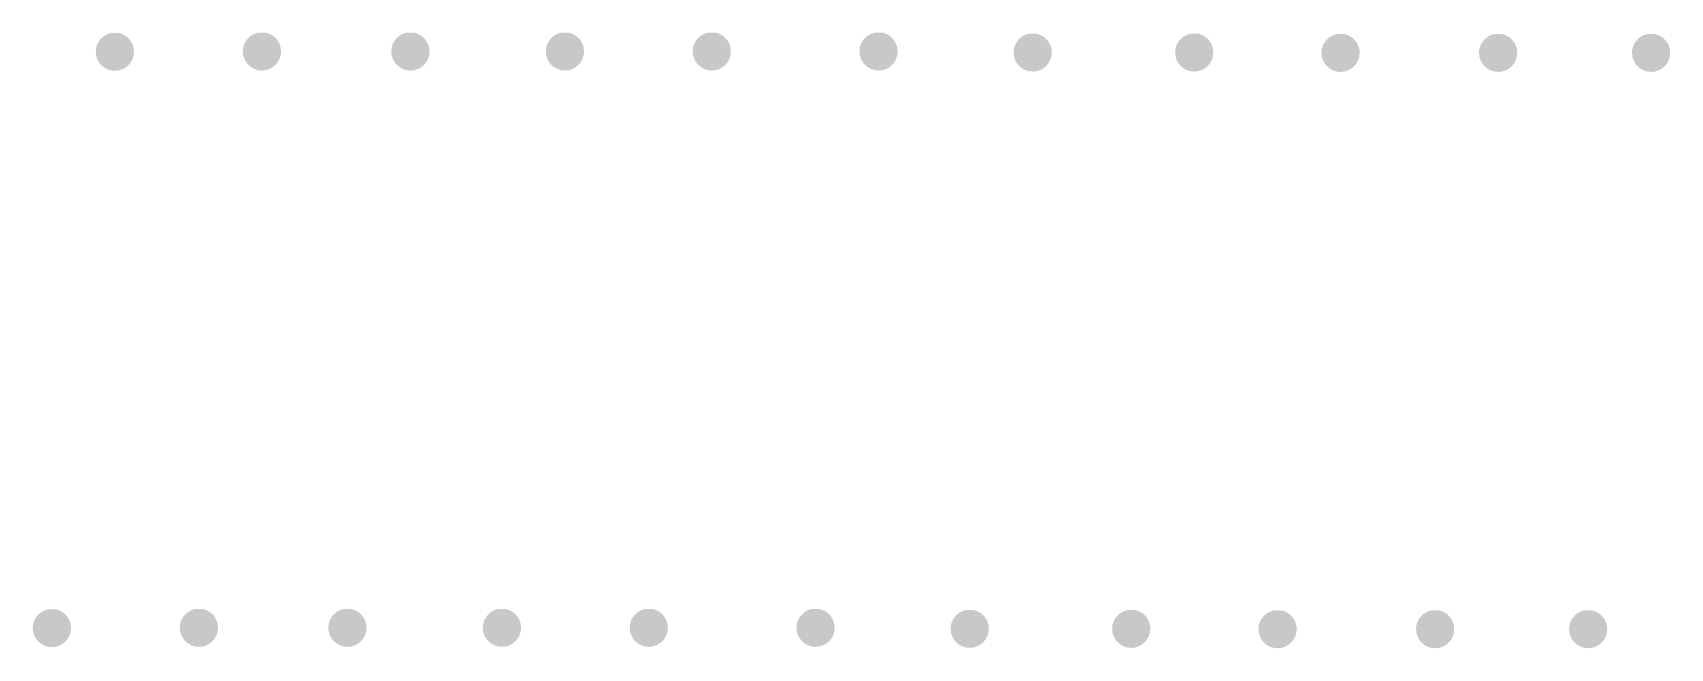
# Model space of a CAD drawing. Header units: inches. Extents: x 325 to 11487, y 381 to 10656.
# Drawn here: x 394.16 to 399.6, y 418.13 to 420.17 of the extents above; entities that cross this region are included whole.
import ezdxf

# ---------------------------------------------------------------- set-up
doc = ezdxf.new("R2010")
doc.units = ezdxf.units.IN
doc.header["$MEASUREMENT"] = 0
doc.layers.add('HATCH', color=7, linetype='Continuous')

msp = doc.modelspace()

# ---------------------------------------------------------------- hatches: boundary and pattern name
at = {"layer": 'HATCH'}
h = msp.add_hatch(dxfattribs=at)
h.set_pattern_fill('AR-CONC', color=256, scale=1e-05)
h.set_pattern_definition([(50, (60.319949296, -1.43543259), (7.172601826e-05, -6.275213498e-06), [7.5e-06, -8.25e-05]), (355, (60.319949296, -1.43543259), (-1.3875133361e-05, 7.521921337e-05), [6e-06, -6.6e-05]), (100.45144446, (60.31995527, -1.435433114), (5.7850884673e-05, 6.8943999097e-05), [6.3740192e-06, -7.01142112e-05]), (46.1842, (60.3199493, -1.43541259), (0.000106724133067, -1.655192808e-05), [1.125e-05, -0.00012375]), (96.63563549, (60.31995819, -1.43541397), (9.3466194567e-05, 9.7411860077e-05), [9.5610342e-06, -0.000105171376]), (351.18416399, (60.3199493, -1.43541259), (9.3466194505e-05, 9.7411860027e-05), [9e-06, -9.90000001e-05]), (21, (60.319959296, -1.43541759), (5.9690705212e-05, -4.02618890665e-05), [7.5e-06, -8.25e-05]), (326, (60.319959296, -1.43541759), (2.4331533192e-05, 7.2515004505e-05), [6e-06, -6.6e-05]), (71.45144474, (60.31996427, -1.435420946), (8.4022237673e-05, 3.2253115281e-05), [6.374019e-06, -7.01142112e-05]), (37.5, (60.319949296, -1.43543259), (1.2159855317e-06, 3.32893853831e-05), [0, -6.52e-05, 0, -6.7e-05, 0, -6.625e-05]), (7.5, (60.319949296, -1.43543259), (2.63069537442e-05, 3.94411711882e-05), [0, -3.82e-05, 0, -6.37e-05, 0, -2.525e-05]), (327.5, (60.319926996, -1.43543259), (5.33822436172e-05, -2.2554871734e-06), [0, -2.5e-05, 0, -7.8e-05, 0, -0.0001035]), (317.5, (60.319916996, -1.43543259), (5.83186169342e-05, 1.00104982332e-05), [0, -3.25e-05, 0, -5.18e-05, 0, -7.35e-05])])
h.paths.add_polyline_path([(394.49235, 420.10779, 0.3519417), (394.4425, 420.16984), (394.41511, 420.16984, 0.3519417), (394.36526, 420.10779, 1)])
h = msp.add_hatch(dxfattribs=at)
h.set_pattern_fill('AR-CONC', color=256, scale=1e-05)
h.set_pattern_definition([(50, (60.80872923, -1.4344182), (7.172601826e-05, -6.275213498e-06), [7.5e-06, -8.25e-05]), (355, (60.80872923, -1.4344182), (-1.3875133361e-05, 7.521921337e-05), [6e-06, -6.6e-05]), (100.45144446, (60.80873521, -1.43441872), (5.7850884673e-05, 6.8943999097e-05), [6.3740192e-06, -7.01142112e-05]), (46.1842, (60.80872923, -1.4343982), (0.000106724133067, -1.655192808e-05), [1.125e-05, -0.00012375]), (96.63563549, (60.80873812, -1.43439958), (9.3466194567e-05, 9.7411860077e-05), [9.5610342e-06, -0.000105171376]), (351.18416399, (60.80872923, -1.4343982), (9.3466194505e-05, 9.7411860027e-05), [9e-06, -9.90000001e-05]), (21, (60.80873923, -1.4344032), (5.9690705212e-05, -4.02618890665e-05), [7.5e-06, -8.25e-05]), (326, (60.80873923, -1.4344032), (2.4331533192e-05, 7.2515004505e-05), [6e-06, -6.6e-05]), (71.45144474, (60.808744204, -1.434406554), (8.4022237673e-05, 3.2253115281e-05), [6.374019e-06, -7.01142112e-05]), (37.5, (60.80872923, -1.4344182), (1.2159855317e-06, 3.32893853831e-05), [0, -6.52e-05, 0, -6.7e-05, 0, -6.625e-05]), (7.5, (60.80872923, -1.4344182), (2.63069537442e-05, 3.94411711882e-05), [0, -3.82e-05, 0, -6.37e-05, 0, -2.525e-05]), (327.5, (60.80870693, -1.4344182), (5.33822436172e-05, -2.2554871734e-06), [0, -2.5e-05, 0, -7.8e-05, 0, -0.0001035]), (317.5, (60.80869693, -1.4344182), (5.83186169342e-05, 1.00104982332e-05), [0, -3.25e-05, 0, -5.18e-05, 0, -7.35e-05])])
h.paths.add_polyline_path([(394.98113, 420.1088, 0.3519417), (394.93128, 420.17086), (394.90389, 420.17086, 0.3519417), (394.85404, 420.1088, 1)])
h = msp.add_hatch(dxfattribs=at)
h.set_pattern_fill('AR-CONC', color=256, scale=1e-05)
h.set_pattern_definition([(50, (61.302262184, -1.4344182), (7.172601826e-05, -6.275213498e-06), [7.5e-06, -8.25e-05]), (355, (61.302262184, -1.4344182), (-1.3875133361e-05, 7.521921337e-05), [6e-06, -6.6e-05]), (100.45144446, (61.30226816, -1.43441872), (5.7850884673e-05, 6.8943999097e-05), [6.3740192e-06, -7.01142112e-05]), (46.1842, (61.30226218, -1.4343982), (0.000106724133067, -1.655192808e-05), [1.125e-05, -0.00012375]), (96.63563549, (61.30227108, -1.43439958), (9.3466194567e-05, 9.7411860077e-05), [9.5610342e-06, -0.000105171376]), (351.18416399, (61.30226218, -1.4343982), (9.3466194505e-05, 9.7411860027e-05), [9e-06, -9.90000001e-05]), (21, (61.302272184, -1.4344032), (5.9690705212e-05, -4.02618890665e-05), [7.5e-06, -8.25e-05]), (326, (61.302272184, -1.4344032), (2.4331533192e-05, 7.2515004505e-05), [6e-06, -6.6e-05]), (71.45144474, (61.30227716, -1.434406554), (8.4022237673e-05, 3.2253115281e-05), [6.374019e-06, -7.01142112e-05]), (37.5, (61.302262184, -1.4344182), (1.2159855317e-06, 3.32893853831e-05), [0, -6.52e-05, 0, -6.7e-05, 0, -6.625e-05]), (7.5, (61.302262184, -1.4344182), (2.63069537442e-05, 3.94411711882e-05), [0, -3.82e-05, 0, -6.37e-05, 0, -2.525e-05]), (327.5, (61.302239884, -1.4344182), (5.33822436172e-05, -2.2554871734e-06), [0, -2.5e-05, 0, -7.8e-05, 0, -0.0001035]), (317.5, (61.302229884, -1.4344182), (5.83186169342e-05, 1.00104982332e-05), [0, -3.25e-05, 0, -5.18e-05, 0, -7.35e-05])])
h.paths.add_polyline_path([(395.47466, 420.1088, 0.3519417), (395.42481, 420.17086), (395.39742, 420.17086, 0.3519417), (395.34757, 420.1088, 1)])
h = msp.add_hatch(dxfattribs=at)
h.set_pattern_fill('AR-CONC', color=256, scale=1e-05)
h.set_pattern_definition([(50, (61.81588355, -1.4344182), (7.172601826e-05, -6.275213498e-06), [7.5e-06, -8.25e-05]), (355, (61.81588355, -1.4344182), (-1.3875133361e-05, 7.521921337e-05), [6e-06, -6.6e-05]), (100.45144446, (61.81588953, -1.43441872), (5.7850884673e-05, 6.8943999097e-05), [6.3740192e-06, -7.01142112e-05]), (46.1842, (61.81588355, -1.4343982), (0.000106724133067, -1.655192808e-05), [1.125e-05, -0.00012375]), (96.63563549, (61.81589244, -1.43439958), (9.3466194567e-05, 9.7411860077e-05), [9.5610342e-06, -0.000105171376]), (351.18416399, (61.81588355, -1.4343982), (9.3466194505e-05, 9.7411860027e-05), [9e-06, -9.90000001e-05]), (21, (61.81589355, -1.4344032), (5.9690705212e-05, -4.02618890665e-05), [7.5e-06, -8.25e-05]), (326, (61.81589355, -1.4344032), (2.4331533192e-05, 7.2515004505e-05), [6e-06, -6.6e-05]), (71.45144474, (61.815898525, -1.434406554), (8.4022237673e-05, 3.2253115281e-05), [6.374019e-06, -7.01142112e-05]), (37.5, (61.81588355, -1.4344182), (1.2159855317e-06, 3.32893853831e-05), [0, -6.52e-05, 0, -6.7e-05, 0, -6.625e-05]), (7.5, (61.81588355, -1.4344182), (2.63069537442e-05, 3.94411711882e-05), [0, -3.82e-05, 0, -6.37e-05, 0, -2.525e-05]), (327.5, (61.81586125, -1.4344182), (5.33822436172e-05, -2.2554871734e-06), [0, -2.5e-05, 0, -7.8e-05, 0, -0.0001035]), (317.5, (61.81585125, -1.4344182), (5.83186169342e-05, 1.00104982332e-05), [0, -3.25e-05, 0, -5.18e-05, 0, -7.35e-05])])
h.paths.add_polyline_path([(395.98828, 420.1088, 0.3519417), (395.93843, 420.17086), (395.91104, 420.17086, 0.3519417), (395.86119, 420.1088, 1)])
h = msp.add_hatch(dxfattribs=at)
h.set_pattern_fill('AR-CONC', color=256, scale=1e-05)
h.set_pattern_definition([(50, (62.304082455, -1.4344182), (7.172601826e-05, -6.275213498e-06), [7.5e-06, -8.25e-05]), (355, (62.304082455, -1.4344182), (-1.3875133361e-05, 7.521921337e-05), [6e-06, -6.6e-05]), (100.45144446, (62.30408843, -1.43441872), (5.7850884673e-05, 6.8943999097e-05), [6.3740192e-06, -7.01142112e-05]), (46.1842, (62.304082455, -1.4343982), (0.000106724133067, -1.655192808e-05), [1.125e-05, -0.00012375]), (96.63563549, (62.30409135, -1.43439958), (9.3466194567e-05, 9.7411860077e-05), [9.5610342e-06, -0.000105171376]), (351.18416399, (62.30408245, -1.4343982), (9.3466194505e-05, 9.7411860027e-05), [9e-06, -9.90000001e-05]), (21, (62.304092455, -1.4344032), (5.9690705212e-05, -4.02618890665e-05), [7.5e-06, -8.25e-05]), (326, (62.304092455, -1.4344032), (2.4331533192e-05, 7.2515004505e-05), [6e-06, -6.6e-05]), (71.45144474, (62.30409743, -1.434406554), (8.4022237673e-05, 3.2253115281e-05), [6.374019e-06, -7.01142112e-05]), (37.5, (62.304082455, -1.4344182), (1.2159855317e-06, 3.32893853831e-05), [0, -6.52e-05, 0, -6.7e-05, 0, -6.625e-05]), (7.5, (62.304082455, -1.4344182), (2.63069537442e-05, 3.94411711882e-05), [0, -3.82e-05, 0, -6.37e-05, 0, -2.525e-05]), (327.5, (62.304060155, -1.4344182), (5.33822436172e-05, -2.2554871734e-06), [0, -2.5e-05, 0, -7.8e-05, 0, -0.0001035]), (317.5, (62.304050155, -1.4344182), (5.83186169342e-05, 1.00104982332e-05), [0, -3.25e-05, 0, -5.18e-05, 0, -7.35e-05])])
h.paths.add_polyline_path([(396.47648, 420.1088, 0.3519417), (396.42663, 420.17086), (396.39924, 420.17086, 0.3519417), (396.34939, 420.1088, 1)])
h = msp.add_hatch(dxfattribs=at)
h.set_pattern_fill('AR-CONC', color=256, scale=1e-05)
h.set_pattern_definition([(50, (62.858385475, -1.4344182), (7.172601826e-05, -6.275213498e-06), [7.5e-06, -8.25e-05]), (355, (62.858385475, -1.4344182), (-1.3875133361e-05, 7.521921337e-05), [6e-06, -6.6e-05]), (100.45144446, (62.85839145, -1.43441872), (5.7850884673e-05, 6.8943999097e-05), [6.3740192e-06, -7.01142112e-05]), (46.1842, (62.858385475, -1.4343982), (0.000106724133067, -1.655192808e-05), [1.125e-05, -0.00012375]), (96.63563549, (62.85839437, -1.43439958), (9.3466194567e-05, 9.7411860077e-05), [9.5610342e-06, -0.000105171376]), (351.18416399, (62.85838548, -1.4343982), (9.3466194505e-05, 9.7411860027e-05), [9e-06, -9.90000001e-05]), (21, (62.858395475, -1.4344032), (5.9690705212e-05, -4.02618890665e-05), [7.5e-06, -8.25e-05]), (326, (62.858395475, -1.4344032), (2.4331533192e-05, 7.2515004505e-05), [6e-06, -6.6e-05]), (71.45144474, (62.85840045, -1.434406554), (8.4022237673e-05, 3.2253115281e-05), [6.374019e-06, -7.01142112e-05]), (37.5, (62.858385475, -1.4344182), (1.2159855317e-06, 3.32893853831e-05), [0, -6.52e-05, 0, -6.7e-05, 0, -6.625e-05]), (7.5, (62.858385475, -1.4344182), (2.63069537442e-05, 3.94411711882e-05), [0, -3.82e-05, 0, -6.37e-05, 0, -2.525e-05]), (327.5, (62.858363175, -1.4344182), (5.33822436172e-05, -2.2554871734e-06), [0, -2.5e-05, 0, -7.8e-05, 0, -0.0001035]), (317.5, (62.858353175, -1.4344182), (5.83186169342e-05, 1.00104982332e-05), [0, -3.25e-05, 0, -5.18e-05, 0, -7.35e-05])])
h.paths.add_polyline_path([(397.03079, 420.1088, 0.3519417), (396.98093, 420.17086), (396.95355, 420.17086, 0.3519417), (396.90369, 420.1088, 1)])
h = msp.add_hatch(dxfattribs=at)
h.set_pattern_fill('AR-CONC', color=256, scale=1e-05)
h.set_pattern_definition([(50, (63.37065428, -1.437835476), (7.172601826e-05, -6.275213498e-06), [7.5e-06, -8.25e-05]), (355, (63.37065428, -1.437835476), (-1.3875133361e-05, 7.521921337e-05), [6e-06, -6.6e-05]), (100.45144446, (63.370660256, -1.437836), (5.7850884673e-05, 6.8943999097e-05), [6.3740192e-06, -7.01142112e-05]), (46.1842, (63.37065428, -1.43781548), (0.000106724133067, -1.655192808e-05), [1.125e-05, -0.00012375]), (96.63563549, (63.37066317, -1.43781686), (9.3466194567e-05, 9.7411860077e-05), [9.5610342e-06, -0.000105171376]), (351.18416399, (63.37065428, -1.43781548), (9.3466194505e-05, 9.7411860027e-05), [9e-06, -9.90000001e-05]), (21, (63.37066428, -1.437820476), (5.9690705212e-05, -4.02618890665e-05), [7.5e-06, -8.25e-05]), (326, (63.37066428, -1.437820476), (2.4331533192e-05, 7.2515004505e-05), [6e-06, -6.6e-05]), (71.45144474, (63.37066925, -1.43782383), (8.4022237673e-05, 3.2253115281e-05), [6.374019e-06, -7.01142112e-05]), (37.5, (63.37065428, -1.437835476), (1.2159855317e-06, 3.32893853831e-05), [0, -6.52e-05, 0, -6.7e-05, 0, -6.625e-05]), (7.5, (63.37065428, -1.437835476), (2.63069537442e-05, 3.94411711882e-05), [0, -3.82e-05, 0, -6.37e-05, 0, -2.525e-05]), (327.5, (63.37063198, -1.437835476), (5.33822436172e-05, -2.2554871734e-06), [0, -2.5e-05, 0, -7.8e-05, 0, -0.0001035]), (317.5, (63.37062198, -1.437835476), (5.83186169342e-05, 1.00104982332e-05), [0, -3.25e-05, 0, -5.18e-05, 0, -7.35e-05])])
h.paths.add_polyline_path([(397.54306, 420.10539, 0.3519417), (397.4932, 420.16744), (397.46582, 420.16744, 0.3519417), (397.41596, 420.10539, 1)])
h = msp.add_hatch(dxfattribs=at)
h.set_pattern_fill('AR-CONC', color=256, scale=1e-05)
h.set_pattern_definition([(50, (63.90756449, -1.437835476), (7.172601826e-05, -6.275213498e-06), [7.5e-06, -8.25e-05]), (355, (63.90756449, -1.437835476), (-1.3875133361e-05, 7.521921337e-05), [6e-06, -6.6e-05]), (100.45144446, (63.907570465, -1.437836), (5.7850884673e-05, 6.8943999097e-05), [6.3740192e-06, -7.01142112e-05]), (46.1842, (63.90756449, -1.43781548), (0.000106724133067, -1.655192808e-05), [1.125e-05, -0.00012375]), (96.63563549, (63.90757338, -1.43781686), (9.3466194567e-05, 9.7411860077e-05), [9.5610342e-06, -0.000105171376]), (351.18416399, (63.90756449, -1.43781548), (9.3466194505e-05, 9.7411860027e-05), [9e-06, -9.90000001e-05]), (21, (63.90757449, -1.437820476), (5.9690705212e-05, -4.02618890665e-05), [7.5e-06, -8.25e-05]), (326, (63.90757449, -1.437820476), (2.4331533192e-05, 7.2515004505e-05), [6e-06, -6.6e-05]), (71.45144474, (63.90757946, -1.43782383), (8.4022237673e-05, 3.2253115281e-05), [6.374019e-06, -7.01142112e-05]), (37.5, (63.907564488, -1.437835476), (1.2159855317e-06, 3.32893853831e-05), [0, -6.52e-05, 0, -6.7e-05, 0, -6.625e-05]), (7.5, (63.907564488, -1.437835476), (2.63069537442e-05, 3.94411711882e-05), [0, -3.82e-05, 0, -6.37e-05, 0, -2.525e-05]), (327.5, (63.907542188, -1.437835476), (5.33822436172e-05, -2.2554871734e-06), [0, -2.5e-05, 0, -7.8e-05, 0, -0.0001035]), (317.5, (63.90753219, -1.437835476), (5.83186169342e-05, 1.00104982332e-05), [0, -3.25e-05, 0, -5.18e-05, 0, -7.35e-05])])
h.paths.add_polyline_path([(398.07997, 420.10539, 0.3519417), (398.03011, 420.16744), (398.00273, 420.16744, 0.3519417), (397.95287, 420.10539, 1)])
h = msp.add_hatch(dxfattribs=at)
h.set_pattern_fill('AR-CONC', color=256, scale=1e-05)
h.set_pattern_definition([(50, (64.3939441, -1.43898656), (7.172601826e-05, -6.275213498e-06), [7.5e-06, -8.25e-05]), (355, (64.3939441, -1.43898656), (-1.3875133361e-05, 7.521921337e-05), [6e-06, -6.6e-05]), (100.45144446, (64.39395008, -1.43898708), (5.7850884673e-05, 6.8943999097e-05), [6.3740192e-06, -7.01142112e-05]), (46.1842, (64.3939441, -1.43896656), (0.000106724133067, -1.655192808e-05), [1.125e-05, -0.00012375]), (96.63563549, (64.39395299, -1.43896794), (9.3466194567e-05, 9.7411860077e-05), [9.5610342e-06, -0.000105171376]), (351.18416399, (64.3939441, -1.43896656), (9.3466194505e-05, 9.7411860027e-05), [9e-06, -9.90000001e-05]), (21, (64.3939541, -1.43897156), (5.9690705212e-05, -4.02618890665e-05), [7.5e-06, -8.25e-05]), (326, (64.3939541, -1.43897156), (2.4331533192e-05, 7.2515004505e-05), [6e-06, -6.6e-05]), (71.45144474, (64.393959074, -1.438974914), (8.4022237673e-05, 3.2253115281e-05), [6.374019e-06, -7.01142112e-05]), (37.5, (64.3939441, -1.438986559), (1.2159855317e-06, 3.32893853831e-05), [0, -6.52e-05, 0, -6.7e-05, 0, -6.625e-05]), (7.5, (64.3939441, -1.43898656), (2.63069537442e-05, 3.94411711882e-05), [0, -3.82e-05, 0, -6.37e-05, 0, -2.525e-05]), (327.5, (64.3939218, -1.43898656), (5.33822436172e-05, -2.2554871734e-06), [0, -2.5e-05, 0, -7.8e-05, 0, -0.0001035]), (317.5, (64.3939118, -1.43898656), (5.83186169342e-05, 1.00104982332e-05), [0, -3.25e-05, 0, -5.18e-05, 0, -7.35e-05])])
h.paths.add_polyline_path([(398.56635, 420.10424, 0.3519417), (398.51649, 420.16629), (398.48911, 420.16629, 0.3519417), (398.43925, 420.10424, 1)])
h = msp.add_hatch(dxfattribs=at)
h.set_pattern_fill('AR-CONC', color=256, scale=1e-05)
h.set_pattern_definition([(50, (64.91773826, -1.43898656), (7.172601826e-05, -6.275213498e-06), [7.5e-06, -8.25e-05]), (355, (64.91773826, -1.43898656), (-1.3875133361e-05, 7.521921337e-05), [6e-06, -6.6e-05]), (100.45144446, (64.91774424, -1.43898708), (5.7850884673e-05, 6.8943999097e-05), [6.3740192e-06, -7.01142112e-05]), (46.1842, (64.91773826, -1.43896656), (0.000106724133067, -1.655192808e-05), [1.125e-05, -0.00012375]), (96.63563549, (64.91774715, -1.43896794), (9.3466194567e-05, 9.7411860077e-05), [9.5610342e-06, -0.000105171376]), (351.18416399, (64.91773826, -1.43896656), (9.3466194505e-05, 9.7411860027e-05), [9e-06, -9.90000001e-05]), (21, (64.91774826, -1.43897156), (5.9690705212e-05, -4.02618890665e-05), [7.5e-06, -8.25e-05]), (326, (64.91774826, -1.43897156), (2.4331533192e-05, 7.2515004505e-05), [6e-06, -6.6e-05]), (71.45144474, (64.917753235, -1.438974914), (8.4022237673e-05, 3.2253115281e-05), [6.374019e-06, -7.01142112e-05]), (37.5, (64.91773826, -1.438986559), (1.2159855317e-06, 3.32893853831e-05), [0, -6.52e-05, 0, -6.7e-05, 0, -6.625e-05]), (7.5, (64.91773826, -1.43898656), (2.63069537442e-05, 3.94411711882e-05), [0, -3.82e-05, 0, -6.37e-05, 0, -2.525e-05]), (327.5, (64.91771596, -1.43898656), (5.33822436172e-05, -2.2554871734e-06), [0, -2.5e-05, 0, -7.8e-05, 0, -0.0001035]), (317.5, (64.91770596, -1.43898656), (5.83186169342e-05, 1.00104982332e-05), [0, -3.25e-05, 0, -5.18e-05, 0, -7.35e-05])])
h.paths.add_polyline_path([(399.09014, 420.10424, 0.3519417), (399.04029, 420.16629), (399.0129, 420.16629, 0.3519417), (398.96305, 420.10424, 1)])
h = msp.add_hatch(dxfattribs=at)
h.set_pattern_fill('AR-CONC', color=256, scale=1e-05)
h.set_pattern_definition([(50, (65.42627323, -1.43898656), (7.172601826e-05, -6.275213498e-06), [7.5e-06, -8.25e-05]), (355, (65.42627323, -1.43898656), (-1.3875133361e-05, 7.521921337e-05), [6e-06, -6.6e-05]), (100.45144446, (65.42627921, -1.43898708), (5.7850884673e-05, 6.8943999097e-05), [6.3740192e-06, -7.01142112e-05]), (46.1842, (65.42627323, -1.43896656), (0.000106724133067, -1.655192808e-05), [1.125e-05, -0.00012375]), (96.63563549, (65.42628212, -1.43896794), (9.3466194567e-05, 9.7411860077e-05), [9.5610342e-06, -0.000105171376]), (351.18416399, (65.42627323, -1.43896656), (9.3466194505e-05, 9.7411860027e-05), [9e-06, -9.90000001e-05]), (21, (65.42628323, -1.43897156), (5.9690705212e-05, -4.02618890665e-05), [7.5e-06, -8.25e-05]), (326, (65.42628323, -1.43897156), (2.4331533192e-05, 7.2515004505e-05), [6e-06, -6.6e-05]), (71.45144474, (65.426288204, -1.438974914), (8.4022237673e-05, 3.2253115281e-05), [6.374019e-06, -7.01142112e-05]), (37.5, (65.42627323, -1.438986559), (1.2159855317e-06, 3.32893853831e-05), [0, -6.52e-05, 0, -6.7e-05, 0, -6.625e-05]), (7.5, (65.42627323, -1.43898656), (2.63069537442e-05, 3.94411711882e-05), [0, -3.82e-05, 0, -6.37e-05, 0, -2.525e-05]), (327.5, (65.42625093, -1.43898656), (5.33822436172e-05, -2.2554871734e-06), [0, -2.5e-05, 0, -7.8e-05, 0, -0.0001035]), (317.5, (65.42624093, -1.43898656), (5.83186169342e-05, 1.00104982332e-05), [0, -3.25e-05, 0, -5.18e-05, 0, -7.35e-05])])
h.paths.add_polyline_path([(399.59867, 420.10424, 0.3519417), (399.54882, 420.16629), (399.52143, 420.16629, 0.3519417), (399.47158, 420.10424, 1)])
h = msp.add_hatch(dxfattribs=at)
h.set_pattern_fill('AR-CONC', color=256, scale=1e-05)
h.set_pattern_definition([(50, (60.11060689, -3.3508595), (7.172601826e-05, -6.275213498e-06), [7.5e-06, -8.25e-05]), (355, (60.11060689, -3.3508595), (-1.3875133361e-05, 7.521921337e-05), [6e-06, -6.6e-05]), (100.45144446, (60.11061287, -3.350860026), (5.7850884673e-05, 6.8943999097e-05), [6.3740192e-06, -7.01142112e-05]), (46.1842, (60.11060689, -3.3508395), (0.000106724133067, -1.655192808e-05), [1.125e-05, -0.00012375]), (96.63563549, (60.11061579, -3.35084088), (9.3466194567e-05, 9.7411860077e-05), [9.5610342e-06, -0.000105171376]), (351.18416399, (60.11060689, -3.3508395), (9.3466194505e-05, 9.7411860027e-05), [9e-06, -9.90000001e-05]), (21, (60.11061689, -3.3508445), (5.9690705212e-05, -4.02618890665e-05), [7.5e-06, -8.25e-05]), (326, (60.11061689, -3.3508445), (2.4331533192e-05, 7.2515004505e-05), [6e-06, -6.6e-05]), (71.45144474, (60.11062187, -3.35084786), (8.4022237673e-05, 3.2253115281e-05), [6.374019e-06, -7.01142112e-05]), (37.5, (60.110606893, -3.350859503), (1.2159855317e-06, 3.32893853831e-05), [0, -6.52e-05, 0, -6.7e-05, 0, -6.625e-05]), (7.5, (60.110606893, -3.350859503), (2.63069537442e-05, 3.94411711882e-05), [0, -3.82e-05, 0, -6.37e-05, 0, -2.525e-05]), (327.5, (60.110584593, -3.350859503), (5.33822436172e-05, -2.2554871734e-06), [0, -2.5e-05, 0, -7.8e-05, 0, -0.0001035]), (317.5, (60.110574593, -3.350859503), (5.83186169342e-05, 1.00104982332e-05), [0, -3.25e-05, 0, -5.18e-05, 0, -7.35e-05])])
h.paths.add_polyline_path([(394.28301, 418.19236, 0.3519417), (394.23315, 418.25442), (394.20577, 418.25442, 0.3519417), (394.15591, 418.19236, 1)])
h = msp.add_hatch(dxfattribs=at)
h.set_pattern_fill('AR-CONC', color=256, scale=1e-05)
h.set_pattern_definition([(50, (60.59938683, -3.34984511), (7.172601826e-05, -6.275213498e-06), [7.5e-06, -8.25e-05]), (355, (60.59938683, -3.34984511), (-1.3875133361e-05, 7.521921337e-05), [6e-06, -6.6e-05]), (100.45144446, (60.599392805, -3.349845634), (5.7850884673e-05, 6.8943999097e-05), [6.3740192e-06, -7.01142112e-05]), (46.1842, (60.59938683, -3.34982511), (0.000106724133067, -1.655192808e-05), [1.125e-05, -0.00012375]), (96.63563549, (60.59939572, -3.34982649), (9.3466194567e-05, 9.7411860077e-05), [9.5610342e-06, -0.000105171376]), (351.18416399, (60.59938683, -3.34982511), (9.3466194505e-05, 9.7411860027e-05), [9e-06, -9.90000001e-05]), (21, (60.59939683, -3.34983011), (5.9690705212e-05, -4.02618890665e-05), [7.5e-06, -8.25e-05]), (326, (60.59939683, -3.34983011), (2.4331533192e-05, 7.2515004505e-05), [6e-06, -6.6e-05]), (71.45144474, (60.5994018, -3.349833466), (8.4022237673e-05, 3.2253115281e-05), [6.374019e-06, -7.01142112e-05]), (37.5, (60.599386827, -3.34984511), (1.2159855317e-06, 3.32893853831e-05), [0, -6.52e-05, 0, -6.7e-05, 0, -6.625e-05]), (7.5, (60.599386827, -3.34984511), (2.63069537442e-05, 3.94411711882e-05), [0, -3.82e-05, 0, -6.37e-05, 0, -2.525e-05]), (327.5, (60.599364527, -3.34984511), (5.33822436172e-05, -2.2554871734e-06), [0, -2.5e-05, 0, -7.8e-05, 0, -0.0001035]), (317.5, (60.599354527, -3.34984511), (5.83186169342e-05, 1.00104982332e-05), [0, -3.25e-05, 0, -5.18e-05, 0, -7.35e-05])])
h.paths.add_polyline_path([(394.77179, 418.19338, 0.3519417), (394.72193, 418.25543), (394.69455, 418.25543, 0.3519417), (394.64469, 418.19338, 1)])
h = msp.add_hatch(dxfattribs=at)
h.set_pattern_fill('AR-CONC', color=256, scale=1e-05)
h.set_pattern_definition([(50, (61.09291978, -3.34984511), (7.172601826e-05, -6.275213498e-06), [7.5e-06, -8.25e-05]), (355, (61.09291978, -3.34984511), (-1.3875133361e-05, 7.521921337e-05), [6e-06, -6.6e-05]), (100.45144446, (61.09292576, -3.349845634), (5.7850884673e-05, 6.8943999097e-05), [6.3740192e-06, -7.01142112e-05]), (46.1842, (61.09291978, -3.34982511), (0.000106724133067, -1.655192808e-05), [1.125e-05, -0.00012375]), (96.63563549, (61.09292867, -3.34982649), (9.3466194567e-05, 9.7411860077e-05), [9.5610342e-06, -0.000105171376]), (351.18416399, (61.09291978, -3.34982511), (9.3466194505e-05, 9.7411860027e-05), [9e-06, -9.90000001e-05]), (21, (61.09292978, -3.34983011), (5.9690705212e-05, -4.02618890665e-05), [7.5e-06, -8.25e-05]), (326, (61.09292978, -3.34983011), (2.4331533192e-05, 7.2515004505e-05), [6e-06, -6.6e-05]), (71.45144474, (61.092934756, -3.349833466), (8.4022237673e-05, 3.2253115281e-05), [6.374019e-06, -7.01142112e-05]), (37.5, (61.09291978, -3.34984511), (1.2159855317e-06, 3.32893853831e-05), [0, -6.52e-05, 0, -6.7e-05, 0, -6.625e-05]), (7.5, (61.09291978, -3.34984511), (2.63069537442e-05, 3.94411711882e-05), [0, -3.82e-05, 0, -6.37e-05, 0, -2.525e-05]), (327.5, (61.09289748, -3.34984511), (5.33822436172e-05, -2.2554871734e-06), [0, -2.5e-05, 0, -7.8e-05, 0, -0.0001035]), (317.5, (61.09288748, -3.34984511), (5.83186169342e-05, 1.00104982332e-05), [0, -3.25e-05, 0, -5.18e-05, 0, -7.35e-05])])
h.paths.add_polyline_path([(395.26532, 418.19338, 0.3519417), (395.21547, 418.25543), (395.18808, 418.25543, 0.3519417), (395.13823, 418.19338, 1)])
h = msp.add_hatch(dxfattribs=at)
h.set_pattern_fill('AR-CONC', color=256, scale=1e-05)
h.set_pattern_definition([(50, (61.60654115, -3.34984511), (7.172601826e-05, -6.275213498e-06), [7.5e-06, -8.25e-05]), (355, (61.60654115, -3.34984511), (-1.3875133361e-05, 7.521921337e-05), [6e-06, -6.6e-05]), (100.45144446, (61.606547125, -3.349845634), (5.7850884673e-05, 6.8943999097e-05), [6.3740192e-06, -7.01142112e-05]), (46.1842, (61.60654115, -3.34982511), (0.000106724133067, -1.655192808e-05), [1.125e-05, -0.00012375]), (96.63563549, (61.60655004, -3.34982649), (9.3466194567e-05, 9.7411860077e-05), [9.5610342e-06, -0.000105171376]), (351.18416399, (61.60654115, -3.34982511), (9.3466194505e-05, 9.7411860027e-05), [9e-06, -9.90000001e-05]), (21, (61.60655115, -3.34983011), (5.9690705212e-05, -4.02618890665e-05), [7.5e-06, -8.25e-05]), (326, (61.60655115, -3.34983011), (2.4331533192e-05, 7.2515004505e-05), [6e-06, -6.6e-05]), (71.45144474, (61.60655612, -3.349833466), (8.4022237673e-05, 3.2253115281e-05), [6.374019e-06, -7.01142112e-05]), (37.5, (61.606541148, -3.34984511), (1.2159855317e-06, 3.32893853831e-05), [0, -6.52e-05, 0, -6.7e-05, 0, -6.625e-05]), (7.5, (61.606541148, -3.34984511), (2.63069537442e-05, 3.94411711882e-05), [0, -3.82e-05, 0, -6.37e-05, 0, -2.525e-05]), (327.5, (61.606518848, -3.34984511), (5.33822436172e-05, -2.2554871734e-06), [0, -2.5e-05, 0, -7.8e-05, 0, -0.0001035]), (317.5, (61.606508848, -3.34984511), (5.83186169342e-05, 1.00104982332e-05), [0, -3.25e-05, 0, -5.18e-05, 0, -7.35e-05])])
h.paths.add_polyline_path([(395.77894, 418.19338, 0.3519417), (395.72909, 418.25543), (395.7017, 418.25543, 0.3519417), (395.65185, 418.19338, 1)])
h = msp.add_hatch(dxfattribs=at)
h.set_pattern_fill('AR-CONC', color=256, scale=1e-05)
h.set_pattern_definition([(50, (62.09474005, -3.34984511), (7.172601826e-05, -6.275213498e-06), [7.5e-06, -8.25e-05]), (355, (62.09474005, -3.34984511), (-1.3875133361e-05, 7.521921337e-05), [6e-06, -6.6e-05]), (100.45144446, (62.09474603, -3.349845634), (5.7850884673e-05, 6.8943999097e-05), [6.3740192e-06, -7.01142112e-05]), (46.1842, (62.09474005, -3.34982511), (0.000106724133067, -1.655192808e-05), [1.125e-05, -0.00012375]), (96.63563549, (62.09474895, -3.34982649), (9.3466194567e-05, 9.7411860077e-05), [9.5610342e-06, -0.000105171376]), (351.18416399, (62.09474005, -3.34982511), (9.3466194505e-05, 9.7411860027e-05), [9e-06, -9.90000001e-05]), (21, (62.09475005, -3.34983011), (5.9690705212e-05, -4.02618890665e-05), [7.5e-06, -8.25e-05]), (326, (62.09475005, -3.34983011), (2.4331533192e-05, 7.2515004505e-05), [6e-06, -6.6e-05]), (71.45144474, (62.094755026, -3.349833466), (8.4022237673e-05, 3.2253115281e-05), [6.374019e-06, -7.01142112e-05]), (37.5, (62.094740052, -3.34984511), (1.2159855317e-06, 3.32893853831e-05), [0, -6.52e-05, 0, -6.7e-05, 0, -6.625e-05]), (7.5, (62.09474005, -3.34984511), (2.63069537442e-05, 3.94411711882e-05), [0, -3.82e-05, 0, -6.37e-05, 0, -2.525e-05]), (327.5, (62.094717752, -3.34984511), (5.33822436172e-05, -2.2554871734e-06), [0, -2.5e-05, 0, -7.8e-05, 0, -0.0001035]), (317.5, (62.09470775, -3.34984511), (5.83186169342e-05, 1.00104982332e-05), [0, -3.25e-05, 0, -5.18e-05, 0, -7.35e-05])])
h.paths.add_polyline_path([(396.26714, 418.19338, 0.3519417), (396.21729, 418.25543), (396.1899, 418.25543, 0.3519417), (396.14005, 418.19338, 1)])
h = msp.add_hatch(dxfattribs=at)
h.set_pattern_fill('AR-CONC', color=256, scale=1e-05)
h.set_pattern_definition([(50, (62.64904307, -3.34984511), (7.172601826e-05, -6.275213498e-06), [7.5e-06, -8.25e-05]), (355, (62.64904307, -3.34984511), (-1.3875133361e-05, 7.521921337e-05), [6e-06, -6.6e-05]), (100.45144446, (62.64904905, -3.349845634), (5.7850884673e-05, 6.8943999097e-05), [6.3740192e-06, -7.01142112e-05]), (46.1842, (62.64904307, -3.34982511), (0.000106724133067, -1.655192808e-05), [1.125e-05, -0.00012375]), (96.63563549, (62.64905197, -3.34982649), (9.3466194567e-05, 9.7411860077e-05), [9.5610342e-06, -0.000105171376]), (351.18416399, (62.64904307, -3.34982511), (9.3466194505e-05, 9.7411860027e-05), [9e-06, -9.90000001e-05]), (21, (62.64905307, -3.34983011), (5.9690705212e-05, -4.02618890665e-05), [7.5e-06, -8.25e-05]), (326, (62.64905307, -3.34983011), (2.4331533192e-05, 7.2515004505e-05), [6e-06, -6.6e-05]), (71.45144474, (62.64905805, -3.349833466), (8.4022237673e-05, 3.2253115281e-05), [6.374019e-06, -7.01142112e-05]), (37.5, (62.649043073, -3.34984511), (1.2159855317e-06, 3.32893853831e-05), [0, -6.52e-05, 0, -6.7e-05, 0, -6.625e-05]), (7.5, (62.649043073, -3.34984511), (2.63069537442e-05, 3.94411711882e-05), [0, -3.82e-05, 0, -6.37e-05, 0, -2.525e-05]), (327.5, (62.649020773, -3.34984511), (5.33822436172e-05, -2.2554871734e-06), [0, -2.5e-05, 0, -7.8e-05, 0, -0.0001035]), (317.5, (62.649010773, -3.34984511), (5.83186169342e-05, 1.00104982332e-05), [0, -3.25e-05, 0, -5.18e-05, 0, -7.35e-05])])
h.paths.add_polyline_path([(396.82144, 418.19338, 0.3519417), (396.77159, 418.25543), (396.7442, 418.25543, 0.3519417), (396.69435, 418.19338, 1)])
h = msp.add_hatch(dxfattribs=at)
h.set_pattern_fill('AR-CONC', color=256, scale=1e-05)
h.set_pattern_definition([(50, (63.161311876, -3.35326239), (7.172601826e-05, -6.275213498e-06), [7.5e-06, -8.25e-05]), (355, (63.161311876, -3.35326239), (-1.3875133361e-05, 7.521921337e-05), [6e-06, -6.6e-05]), (100.45144446, (63.161317853, -3.35326291), (5.7850884673e-05, 6.8943999097e-05), [6.3740192e-06, -7.01142112e-05]), (46.1842, (63.16131188, -3.35324239), (0.000106724133067, -1.655192808e-05), [1.125e-05, -0.00012375]), (96.63563549, (63.16132077, -3.35324377), (9.3466194567e-05, 9.7411860077e-05), [9.5610342e-06, -0.000105171376]), (351.18416399, (63.16131188, -3.35324239), (9.3466194505e-05, 9.7411860027e-05), [9e-06, -9.90000001e-05]), (21, (63.161321876, -3.35324739), (5.9690705212e-05, -4.02618890665e-05), [7.5e-06, -8.25e-05]), (326, (63.161321876, -3.35324739), (2.4331533192e-05, 7.2515004505e-05), [6e-06, -6.6e-05]), (71.45144474, (63.16132685, -3.35325074), (8.4022237673e-05, 3.2253115281e-05), [6.374019e-06, -7.01142112e-05]), (37.5, (63.161311876, -3.353262388), (1.2159855317e-06, 3.32893853831e-05), [0, -6.52e-05, 0, -6.7e-05, 0, -6.625e-05]), (7.5, (63.161311876, -3.353262388), (2.63069537442e-05, 3.94411711882e-05), [0, -3.82e-05, 0, -6.37e-05, 0, -2.525e-05]), (327.5, (63.161289576, -3.353262388), (5.33822436172e-05, -2.2554871734e-06), [0, -2.5e-05, 0, -7.8e-05, 0, -0.0001035]), (317.5, (63.161279576, -3.35326239), (5.83186169342e-05, 1.00104982332e-05), [0, -3.25e-05, 0, -5.18e-05, 0, -7.35e-05])])
h.paths.add_polyline_path([(397.33371, 418.18996, 0.3519417), (397.28386, 418.25201), (397.25647, 418.25201, 0.3519417), (397.20662, 418.18996, 1)])
h = msp.add_hatch(dxfattribs=at)
h.set_pattern_fill('AR-CONC', color=256, scale=1e-05)
h.set_pattern_definition([(50, (63.698222085, -3.35326239), (7.172601826e-05, -6.275213498e-06), [7.5e-06, -8.25e-05]), (355, (63.698222085, -3.35326239), (-1.3875133361e-05, 7.521921337e-05), [6e-06, -6.6e-05]), (100.45144446, (63.69822806, -3.35326291), (5.7850884673e-05, 6.8943999097e-05), [6.3740192e-06, -7.01142112e-05]), (46.1842, (63.698222085, -3.35324239), (0.000106724133067, -1.655192808e-05), [1.125e-05, -0.00012375]), (96.63563549, (63.69823098, -3.35324377), (9.3466194567e-05, 9.7411860077e-05), [9.5610342e-06, -0.000105171376]), (351.18416399, (63.69822208, -3.35324239), (9.3466194505e-05, 9.7411860027e-05), [9e-06, -9.90000001e-05]), (21, (63.698232085, -3.35324739), (5.9690705212e-05, -4.02618890665e-05), [7.5e-06, -8.25e-05]), (326, (63.698232085, -3.35324739), (2.4331533192e-05, 7.2515004505e-05), [6e-06, -6.6e-05]), (71.45144474, (63.69823706, -3.35325074), (8.4022237673e-05, 3.2253115281e-05), [6.374019e-06, -7.01142112e-05]), (37.5, (63.698222085, -3.353262388), (1.2159855317e-06, 3.32893853831e-05), [0, -6.52e-05, 0, -6.7e-05, 0, -6.625e-05]), (7.5, (63.698222085, -3.353262388), (2.63069537442e-05, 3.94411711882e-05), [0, -3.82e-05, 0, -6.37e-05, 0, -2.525e-05]), (327.5, (63.698199785, -3.353262388), (5.33822436172e-05, -2.2554871734e-06), [0, -2.5e-05, 0, -7.8e-05, 0, -0.0001035]), (317.5, (63.698189785, -3.35326239), (5.83186169342e-05, 1.00104982332e-05), [0, -3.25e-05, 0, -5.18e-05, 0, -7.35e-05])])
h.paths.add_polyline_path([(397.87062, 418.18996, 0.3519417), (397.82077, 418.25201), (397.79338, 418.25201, 0.3519417), (397.74353, 418.18996, 1)])
h = msp.add_hatch(dxfattribs=at)
h.set_pattern_fill('AR-CONC', color=256, scale=1e-05)
h.set_pattern_definition([(50, (64.1846017, -3.35441347), (7.172601826e-05, -6.275213498e-06), [7.5e-06, -8.25e-05]), (355, (64.1846017, -3.35441347), (-1.3875133361e-05, 7.521921337e-05), [6e-06, -6.6e-05]), (100.45144446, (64.184607674, -3.354413994), (5.7850884673e-05, 6.8943999097e-05), [6.3740192e-06, -7.01142112e-05]), (46.1842, (64.1846017, -3.35439347), (0.000106724133067, -1.655192808e-05), [1.125e-05, -0.00012375]), (96.63563549, (64.18461059, -3.35439485), (9.3466194567e-05, 9.7411860077e-05), [9.5610342e-06, -0.000105171376]), (351.18416399, (64.1846017, -3.35439347), (9.3466194505e-05, 9.7411860027e-05), [9e-06, -9.90000001e-05]), (21, (64.1846117, -3.35439847), (5.9690705212e-05, -4.02618890665e-05), [7.5e-06, -8.25e-05]), (326, (64.1846117, -3.35439847), (2.4331533192e-05, 7.2515004505e-05), [6e-06, -6.6e-05]), (71.45144474, (64.18461667, -3.354401826), (8.4022237673e-05, 3.2253115281e-05), [6.374019e-06, -7.01142112e-05]), (37.5, (64.184601697, -3.35441347), (1.2159855317e-06, 3.32893853831e-05), [0, -6.52e-05, 0, -6.7e-05, 0, -6.625e-05]), (7.5, (64.184601697, -3.35441347), (2.63069537442e-05, 3.94411711882e-05), [0, -3.82e-05, 0, -6.37e-05, 0, -2.525e-05]), (327.5, (64.184579397, -3.35441347), (5.33822436172e-05, -2.2554871734e-06), [0, -2.5e-05, 0, -7.8e-05, 0, -0.0001035]), (317.5, (64.184569397, -3.35441347), (5.83186169342e-05, 1.00104982332e-05), [0, -3.25e-05, 0, -5.18e-05, 0, -7.35e-05])])
h.paths.add_polyline_path([(398.357, 418.18881, 0.3519417), (398.30715, 418.25086), (398.27976, 418.25086, 0.3519417), (398.22991, 418.18881, 1)])
h = msp.add_hatch(dxfattribs=at)
h.set_pattern_fill('AR-CONC', color=256, scale=1e-05)
h.set_pattern_definition([(50, (64.70839586, -3.35441347), (7.172601826e-05, -6.275213498e-06), [7.5e-06, -8.25e-05]), (355, (64.70839586, -3.35441347), (-1.3875133361e-05, 7.521921337e-05), [6e-06, -6.6e-05]), (100.45144446, (64.708401835, -3.354413994), (5.7850884673e-05, 6.8943999097e-05), [6.3740192e-06, -7.01142112e-05]), (46.1842, (64.70839586, -3.35439347), (0.000106724133067, -1.655192808e-05), [1.125e-05, -0.00012375]), (96.63563549, (64.70840475, -3.35439485), (9.3466194567e-05, 9.7411860077e-05), [9.5610342e-06, -0.000105171376]), (351.18416399, (64.70839586, -3.35439347), (9.3466194505e-05, 9.7411860027e-05), [9e-06, -9.90000001e-05]), (21, (64.70840586, -3.35439847), (5.9690705212e-05, -4.02618890665e-05), [7.5e-06, -8.25e-05]), (326, (64.70840586, -3.35439847), (2.4331533192e-05, 7.2515004505e-05), [6e-06, -6.6e-05]), (71.45144474, (64.70841083, -3.354401826), (8.4022237673e-05, 3.2253115281e-05), [6.374019e-06, -7.01142112e-05]), (37.5, (64.708395858, -3.35441347), (1.2159855317e-06, 3.32893853831e-05), [0, -6.52e-05, 0, -6.7e-05, 0, -6.625e-05]), (7.5, (64.70839586, -3.35441347), (2.63069537442e-05, 3.94411711882e-05), [0, -3.82e-05, 0, -6.37e-05, 0, -2.525e-05]), (327.5, (64.708373558, -3.35441347), (5.33822436172e-05, -2.2554871734e-06), [0, -2.5e-05, 0, -7.8e-05, 0, -0.0001035]), (317.5, (64.70836356, -3.35441347), (5.83186169342e-05, 1.00104982332e-05), [0, -3.25e-05, 0, -5.18e-05, 0, -7.35e-05])])
h.paths.add_polyline_path([(398.8808, 418.18881, 0.3519417), (398.83094, 418.25086), (398.80356, 418.25086, 0.3519417), (398.7537, 418.18881, 1)])
h = msp.add_hatch(dxfattribs=at)
h.set_pattern_fill('AR-CONC', color=256, scale=1e-05)
h.set_pattern_definition([(50, (65.21693083, -3.35441347), (7.172601826e-05, -6.275213498e-06), [7.5e-06, -8.25e-05]), (355, (65.21693083, -3.35441347), (-1.3875133361e-05, 7.521921337e-05), [6e-06, -6.6e-05]), (100.45144446, (65.216936804, -3.354413994), (5.7850884673e-05, 6.8943999097e-05), [6.3740192e-06, -7.01142112e-05]), (46.1842, (65.21693083, -3.35439347), (0.000106724133067, -1.655192808e-05), [1.125e-05, -0.00012375]), (96.63563549, (65.21693972, -3.35439485), (9.3466194567e-05, 9.7411860077e-05), [9.5610342e-06, -0.000105171376]), (351.18416399, (65.21693083, -3.35439347), (9.3466194505e-05, 9.7411860027e-05), [9e-06, -9.90000001e-05]), (21, (65.21694083, -3.35439847), (5.9690705212e-05, -4.02618890665e-05), [7.5e-06, -8.25e-05]), (326, (65.21694083, -3.35439847), (2.4331533192e-05, 7.2515004505e-05), [6e-06, -6.6e-05]), (71.45144474, (65.2169458, -3.354401826), (8.4022237673e-05, 3.2253115281e-05), [6.374019e-06, -7.01142112e-05]), (37.5, (65.216930827, -3.35441347), (1.2159855317e-06, 3.32893853831e-05), [0, -6.52e-05, 0, -6.7e-05, 0, -6.625e-05]), (7.5, (65.216930827, -3.35441347), (2.63069537442e-05, 3.94411711882e-05), [0, -3.82e-05, 0, -6.37e-05, 0, -2.525e-05]), (327.5, (65.216908527, -3.35441347), (5.33822436172e-05, -2.2554871734e-06), [0, -2.5e-05, 0, -7.8e-05, 0, -0.0001035]), (317.5, (65.216898527, -3.35441347), (5.83186169342e-05, 1.00104982332e-05), [0, -3.25e-05, 0, -5.18e-05, 0, -7.35e-05])])
h.paths.add_polyline_path([(399.38933, 418.18881, 0.3519417), (399.33948, 418.25086), (399.31209, 418.25086, 0.3519417), (399.26224, 418.18881, 1)])

doc.saveas('drawing.dxf')
